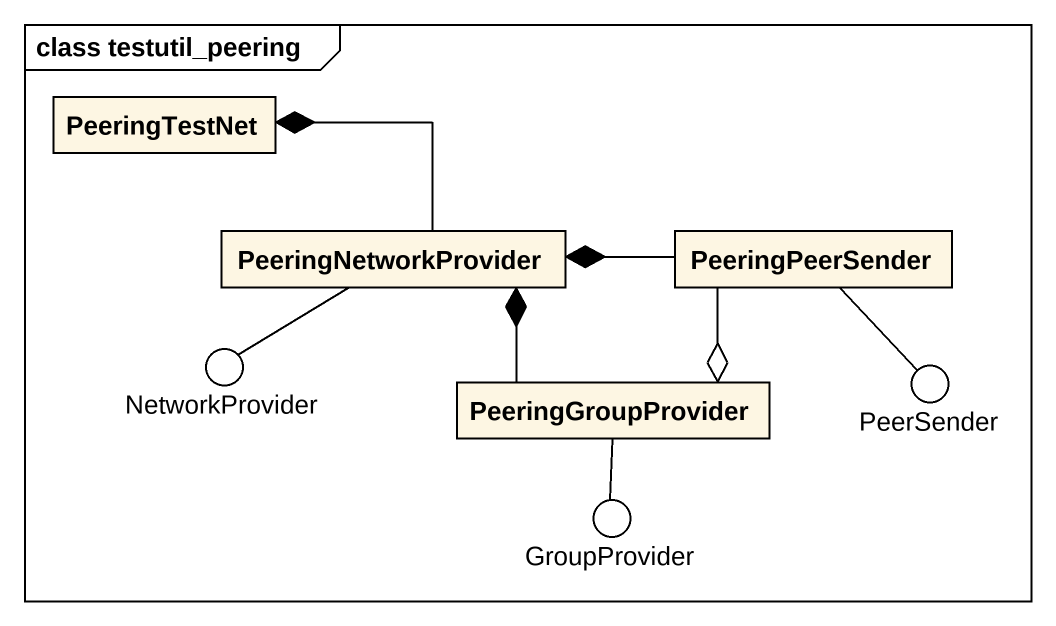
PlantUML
@startuml
mainframe class testutil_peering
allowmixing
hide circle
hide empty members
class PeeringTestNet
class PeeringNetworkProvider
class PeeringPeerSender
() NetworkProvider
class PeeringGroupProvider
() PeerSender
() GroupProvider
PeeringTestNet *-right- PeeringNetworkProvider
PeeringNetworkProvider *-right- PeeringPeerSender
PeeringNetworkProvider -- NetworkProvider
PeeringNetworkProvider *-- PeeringGroupProvider
PeeringPeerSender -- PeerSender
PeeringGroupProvider o-up- PeeringPeerSender
PeeringGroupProvider -- GroupProvider
@enduml
